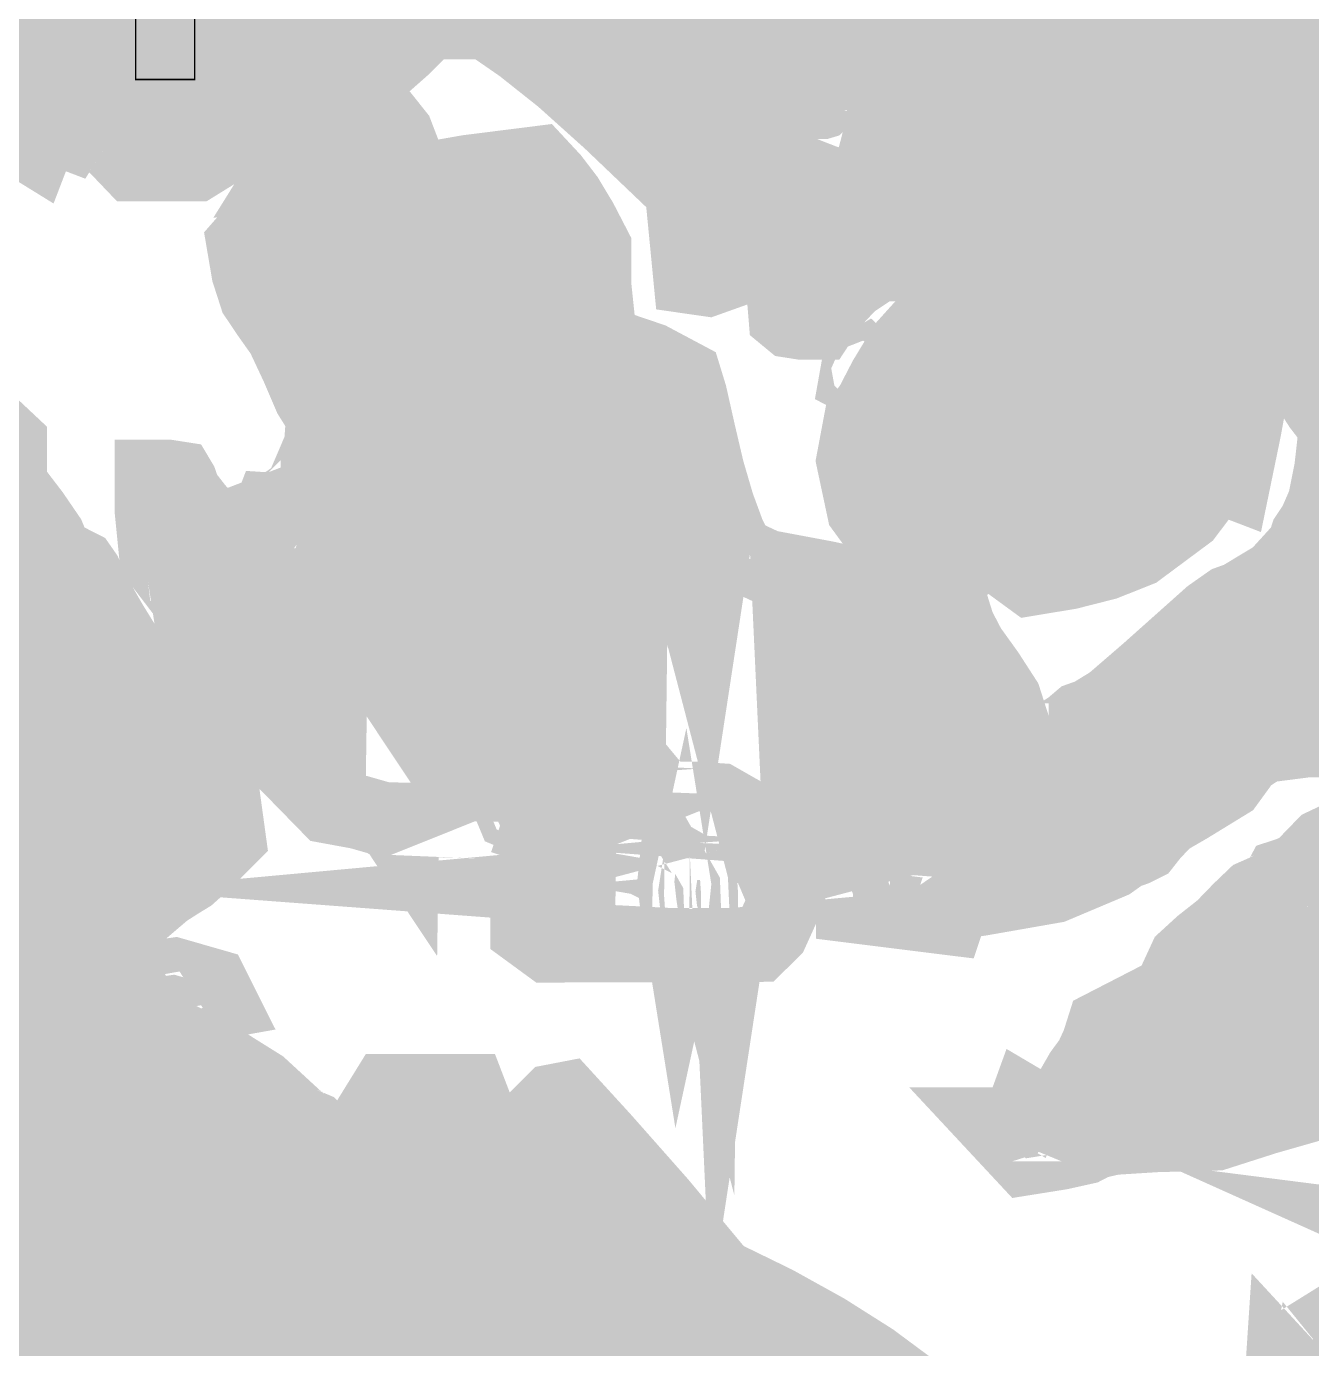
# Model space of a CAD drawing. Header units: millimetres. Extents: x -5.5 to 30.4, y -4.5 to 37.3.
# Drawn here: x 16.636 to 21.047, y 1.07 to 5.607 of the extents above; entities that cross this region are included whole.
import ezdxf

# ---------------------------------------------------------------- set-up
doc = ezdxf.new("R2010")
doc.units = ezdxf.units.MM
doc.layers.add('Bottom Silkscreen Layer', color=7, linetype='Continuous', true_color=0x66cc33)
doc.layers.add('Document Layer', color=7, linetype='Continuous', true_color=0x6464ff)

msp = doc.modelspace()

# ---------------------------------------------------------------- hatches: boundary and pattern name
at = {"layer": 'Bottom Silkscreen Layer'}
for points in [[(17.66819913639827, 7.871069342138686), (17.66819913639827, 7.74211328422657), (17.639547879095762, 7.74211328422657), (17.61930721361443, 7.729492633985269), (17.61089662179325, 7.699136398272798), (17.623517272034547, 7.668780162560327), (17.653873507747015, 7.656159512319026), (17.684220218440437, 7.647739395478792), (17.696850393700785, 7.627508255016512), (17.709471043942088, 7.607277114554231), (17.739827279654563, 7.598856997713996), (17.77018351536703, 7.606169037338075), (17.782804165608333, 7.623749047498096), (17.91212852425705, 7.6667799085598185), (18.19613919227839, 7.65443230886462), (18.397739395478798, 7.625831851663705), (18.57249174498349, 7.540716281432563), (18.703644907289817, 7.480407035814073), (18.773609347218695, 7.45494030988062), (18.812769875539754, 7.4387287274574545), (18.869875539751078, 7.400609601219203), (18.929137033274067, 7.366497332994667), (18.9735585471171, 7.359893319786641), (19.11194437388875, 7.313808102616207), (19.28709677419355, 7.197028194056388), (19.350946151892305, 7.154235458470918), (19.4239776479553, 7.124892049784101), (19.488643002286008, 7.09509144018288), (19.532410464820934, 7.051155702311406), (19.56487490474981, 7.012998475996953), (19.60231140462281, 6.997129794259589), (19.657105664211333, 6.96977393954788), (19.731292862585725, 6.904013208026417), (19.983007366014736, 6.646736093472188), (20.14671069342139, 6.4826009652019305), (20.066954533909072, 6.481991363982728), (19.970929641859286, 6.502838455676912), (19.852044704089412, 6.553822707645416), (19.488042926085853, 6.752819405638812), (19.406216662433327, 6.802911480822963), (19.360985521971045, 6.837515875031751), (19.31690373380747, 6.869297688595378), (19.280746761493525, 6.8825247650495305), (19.25436563373127, 6.895145415290831), (19.233756667513337, 6.9255016510033025), (19.212649225298453, 6.9558578867157745), (19.185064770129543, 6.9684785369570745), (19.11232537465075, 7.013709677419356), (18.982702565405138, 7.12245364490729), (18.812573025146055, 7.276428752857507), (18.663017526035055, 7.310236220472442), (18.34155448310897, 7.37231394462789), (18.169621539243085, 7.400558801117604), (17.983388366776737, 7.370154940309882), (17.841088947802902, 7.34046942468885), (17.710131445262896, 7.3010160020320045), (17.60082907353315, 7.255447517145035), (17.5234950469901, 7.20741681483363), (17.457839090678185, 7.169284988569978), (17.362331724663452, 7.129362458724919), (17.255270510541024, 7.076374777749557), (17.161849123698254, 7.006832613665228), (17.073666497332994, 6.929511684023368), (16.979197358394714, 6.857810515621032), (16.880238760477525, 6.790119380238762), (16.82588265176531, 6.6748539497079005), (16.75541338582677, 6.56446532893066), (16.662331724663453, 6.460934721869445), (16.579721234442474, 6.372987045974094), (16.53439166878334, 6.300050800101601), (16.501158877317753, 6.23473139446279), (16.447599695199393, 6.16504953009906), (16.379603759207523, 6.09225298450597), (16.350723901447807, 5.935814071628144), (16.320031511938026, 5.8077319342138685), (16.279835534671072, 5.6878651257302515), (16.239034718694437, 5.5991356045212095), (16.20652781305563, 5.564465328930658), (16.187290449580903, 5.516859283718569), (16.16951993903988, 5.4023876047752095), (16.148120396240795, 5.282016764033529), (16.120167640335282, 5.220167640335282), (16.09254191008382, 5.1552578105156215), (16.07190754381509, 5.027482854965711), (16.056261112522225, 4.854940309880621), (16.108610617221235, 4.715443230886462), (16.150688976377957, 4.612706375412751), (16.178384556769117, 4.561595123190247), (16.201514478028958, 4.52469837439675), (16.23266446532893, 4.456083312166625), (16.26954533909068, 4.36489712979426), (16.307645415290835, 4.379502159004319), (16.34574549149098, 4.394132588265177), (16.378917957835917, 4.332156464312929), (16.40735013970028, 4.293370586741173), (16.42913385826772, 4.287198374396749), (16.460734696469395, 4.280861061722123), (16.51277622555245, 4.241681483362966), (16.57937515875032, 4.1791211582423164), (16.57937515875032, 4.108026416052833), (16.57937515875032, 4.036931673863348), (16.65806451612903, 3.9339344678689363), (16.7117443484887, 3.855403860807722), (16.730276860553722, 3.811201422402845), (16.742367284734573, 3.7919672339344683), (16.780518161036323, 3.773456946913894), (16.82059626619253, 3.7530130810261624), (16.83726187452375, 3.729159258318517), (16.863246126492253, 3.6683610617221243), (16.92573025146051, 3.5590805181610365), (17.01419862839726, 3.4153162306324614), (17.080187960375923, 3.3987299974599954), (17.14620269240539, 3.3821691643383285), (17.164084328168656, 3.2927609855219715), (17.193357886715773, 3.2118840487680975), (17.23863347726696, 3.143027686055372), (17.29527559055118, 3.082727965455931), (17.313081026162052, 2.9528067056134115), (17.330886461772923, 2.8228854457708916), (17.254686309372623, 2.7466852933705868), (17.19493586487173, 2.692834010668022), (17.158293116586236, 2.6703581407162815), (17.112001524003052, 2.640836931673864), (17.029057658115317, 2.5700533401066803), (16.81931673863348, 2.475612776225553), (16.50800101600203, 2.678562357124714), (15.907213614427231, 3.194107188214377), (15.780499904749812, 3.3348365665481334), (15.623425196850398, 3.543043561087123), (15.489753460756924, 3.7432162020574045), (15.433248666497336, 3.85984251968504), (15.420615316230636, 3.8955422910845825), (15.390246380492766, 3.9312420624841256), (15.347269494538992, 3.966903733807468), (15.347269494538992, 4.077597155194311), (15.355461010922024, 4.191668783337567), (15.375158750317503, 4.310464820929643), (15.428371856743716, 4.679171958343917), (15.453721107442217, 4.925704851409703), (15.588188976377953, 5.118084836169674), (15.690328930657863, 5.271866665608331), (15.750349250698502, 5.394046863093727), (15.783670942341887, 5.52674744411989), (15.805715011430024, 5.7120904241808494), (15.82938785877572, 5.960020320040641), (15.881635763271527, 6.041605283210568), (15.929359283718568, 6.107683515367032), (15.970739141478283, 6.151968503937009), (16.00217805435611, 6.205899161798324), (16.025958851917704, 6.295224790449582), (16.058388366776736, 6.405689611379223), (16.110591821183643, 6.510439420878842), (16.170319246888496, 6.622443326136653), (16.218935737871476, 6.7545212090424185), (16.251702597155198, 6.891037750825502), (16.263881127762257, 7.016357632715266), (16.264185928371855, 7.135839471678945), (16.34297688595377, 7.151231902463805), (16.44718694437389, 7.162134874269749), (16.587096774193547, 7.166751333502668), (16.752425704851408, 7.166903733807469), (16.849936499873003, 7.2131826263652545), (16.923380746761495, 7.257816865633732), (16.963068326136657, 7.3002032004064015), (16.97871475742952, 7.340970281940566), (17.10335280670562, 7.340970281940566), (17.23558547117094, 7.354102108204217), (17.37848615697231, 7.385674371348744), (17.528956057912115, 7.430353060706123), (17.518389636779276, 7.570916941833885), (17.494132588265177, 7.71228092456185), (17.443738887477775, 7.758928117856237), (17.417633985267976, 7.7655702311404635), (17.38166116332233, 7.778079756159514), (17.330264160528326, 7.794167513335028), (17.26705613411227, 7.809398018796039), (17.026212852425704, 7.8833375666751335), (16.856997713995433, 7.942697485394972), (16.59641859283719, 7.937693675387353), (16.450238125476254, 7.931384937769876), (16.46474472948946, 7.923266446532894), (16.816383032766065, 7.8858267716535435), (17.039090678181356, 7.857785115570232), (17.208077216154432, 7.778460756921516), (17.37706375412751, 7.699136398272798), (17.39329438658877, 7.641833883667768), (17.40487998475997, 7.582426339852681), (17.409931419862843, 7.520066040132082), (17.41031242062484, 7.455575311150624), (17.31719583439167, 7.4572263144526305), (17.224079248158503, 7.458877317754637), (17.080797561595123, 7.542519685039372), (16.81846583693168, 7.684302768605539), (16.6994157988316, 7.74239268478537), (16.652501905003813, 7.724409448818899), (16.617941960883925, 7.674323723647449), (16.68204216408433, 7.6339344678689365), (16.753124206248415, 7.618580137160276), (16.84691389382779, 7.592710185420373), (16.956870713741427, 7.559385318770639), (16.940259080518167, 7.476428752857506), (16.91176657353315, 7.394259588519178), (16.86654813309627, 7.313233426466853), (16.809423418846837, 7.232994665989333), (16.678663957327913, 7.213385826771654), (16.563576327152653, 7.2043053086106195), (16.470510541021085, 7.210007620015242), (16.393116586233177, 7.226263652527306), (16.32148844297689, 7.18973837947676), (16.249860299720602, 7.1532131064262146), (16.232816865633733, 6.9758445516891046), (16.215773431546864, 6.798501397002795), (16.13970027940056, 6.683540767081535), (16.085953771907544, 6.590836931673864), (16.06360172720346, 6.529413258826518), (16.048641097282196, 6.488217551435103), (16.01264922529845, 6.444145288290577), (15.9747777495555, 6.388690627381256), (15.955270510541022, 6.320091440182882), (15.938427101854208, 6.251460502921007), (15.907010414020828, 6.195935991871984), (15.860204470408943, 6.124234823469647), (15.806350012700026, 6.016662433324868), (15.747472694945394, 5.883540767081534), (15.765659131318266, 5.7286512573025155), (15.783870967741938, 5.573761747523496), (15.722199644399291, 5.434315468630938), (15.64682181864364, 5.293370586741174), (15.55222250444501, 5.150292100584203), (15.422961645923293, 4.9705359410718835), (15.395490300355602, 4.8359077343154695), (15.331917941960889, 4.272547307594616), (15.31917703835408, 4.0508509017018035), (15.318618237236477, 3.898298196596394), (15.454737109474221, 3.6960629921259844), (15.635839471678946, 3.4147574295148595), (15.753079756159513, 3.2508318516637043), (15.868453136906277, 3.1407416814833633), (15.959286893573788, 3.0696532893065793), (16.113614427228857, 2.935433070866142), (16.429083058166118, 2.672288544577089), (16.516176657353316, 2.6045180340360687), (16.562788925577852, 2.559512319024638), (16.622647320294643, 2.5121316992633984), (16.741579883159766, 2.4386334772669547), (16.882686690373383, 2.34750444500889), (16.995885191770387, 2.2577851155702313), (17.142957835915674, 2.1426022352044702), (17.281381762763527, 2.0706629413258826), (17.439947929895858, 1.971450342900686), (17.553594107188214, 1.8668275336550673), (17.563179451358906, 1.8475584201168402), (17.586233172466347, 1.8395478790957582), (17.619462788925574, 1.8256413512827028), (17.653492506985017, 1.792227584455169), (17.70237172974346, 1.7565722631445264), (17.771272542545084, 1.7373380746761493), (17.949968249936504, 1.7027305054610111), (18.05349250698502, 1.6247650495300991), (18.20231457962916, 1.5292799085598172), (18.43276606553214, 1.495707391414783), (18.548543565055887, 1.4825438150876302), (18.691868014986035, 1.445510541021082), (18.85465088820803, 1.3882937515875031), (19.028803657607316, 1.3145796291592584), (19.206237796069342, 1.2280543561087123), (19.378864776479556, 1.1324041148082296), (19.538596071723397, 1.0313150876301753), (19.67734315468631, 0.9284734569469137), (19.907080264160534, 0.7271304292608584), (19.96808721742444, 0.6608216122682243), (19.98910337820676, 0.6214376428752856), (16.89456438912878, 0.6074422148844295), (13.800000000000002, 0.6074422148844295), (13.800000000000002, 3.9178308356616713), (13.800000000000002, 7.2282194564389135), (13.86446532893066, 7.256743713487428), (13.928930657861317, 7.285293370586743), (13.86446532893066, 7.2728219456438925), (13.800000000000002, 7.2603759207518435), (13.800000000000002, 7.510744221488444), (13.800000000000002, 7.761112522225046), (13.936093472186947, 7.848133096266193), (14.134798069596142, 7.9675641351282716), (14.19738379476759, 8), (15.932791465582932, 8), (17.66819913639827, 8)], [(23.38219456438913, 7.796189992379985), (23.453832232664467, 7.765020955041911), (23.548844297688593, 7.737414274828551), (23.64817437134874, 7.706276987553976), (23.73022606045212, 7.666624333248667), (23.800000000000004, 7.620904241808485), (23.800000000000004, 7.565887731775464), (23.800000000000004, 7.510871221742445), (23.744577089154177, 7.540538481076964), (23.698571247142496, 7.561144272288546), (23.66578613157227, 7.569062738125477), (23.672428244856494, 7.555686436372874), (23.72120904241809, 7.5251460502921015), (23.800000000000004, 7.48242316484633), (23.800000000000004, 4.964211328422658), (23.800000000000004, 2.4460248920497842), (23.764185928371855, 2.4315722631445267), (23.728371856743717, 2.4171196342392687), (23.764185928371855, 2.41485902971806), (23.800000000000004, 2.4125984251968506), (23.800000000000004, 1.548996697993396), (23.800000000000004, 0.6853949707899415), (23.749860299720602, 0.6473456946913893), (23.699720599441196, 0.609271018542037), (22.143357886715773, 0.6083566167132334), (20.58699517399035, 0.6074422148844295), (20.77653035306071, 0.7942087884175767), (20.966065532131065, 0.9809753619507238), (20.94823469646939, 1.016281432562865), (20.948809372618747, 1.0249841249682499), (20.975234950469904, 0.9963677927355853), (21.020040640081284, 0.9411480822961645), (21.03820167640335, 1.032029464058928), (21.05638811277623, 1.1229362458724914), (21.145948691897384, 1.1785877571755143), (21.221593218186435, 1.235252095504191), (21.27767335534671, 1.2933451866903733), (21.31716408432817, 1.3350679451358904), (21.352959105918213, 1.3524257048514097), (21.386169672339342, 1.364233553467107), (21.419456438912878, 1.3926339852679706), (21.452832105664214, 1.4328168656337312), (21.415798831597662, 1.4494284988569979), (21.378790957581916, 1.466040132080264), (21.436093472186947, 1.458724917449835), (21.493421386842773, 1.4513843027686055), (21.600863601727205, 1.557251714503429), (21.67674942849886, 1.6446596393192785), (21.708305816611634, 1.7061214122428243), (21.708305816611634, 1.7491490982981965), (21.808585217170435, 1.782245364490729), (21.90889001778003, 1.8153416306832613), (21.90889001778003, 1.8560833121666243), (21.90889001778003, 1.8968503937007875), (21.967081534163068, 1.8968503937007875), (22.013042926085852, 1.9094710439420879), (22.041783083566173, 1.9398272796545597), (22.058267716535436, 1.9828041656083313), (22.12255524511049, 1.9828041656083313), (22.18684277368555, 1.9828041656083313), (22.25273050546101, 2.068757937515875), (22.308940817881638, 2.1294831089662183), (22.351587503175008, 2.1547371094742194), (22.396358267716536, 2.1648685547371094), (22.45768351536703, 2.1892303784607567), (22.530810261620527, 2.223749047498095), (22.579781559563116, 2.3368046736093473), (22.628752857505713, 2.4498348996697996), (22.611557023114052, 2.576631953263907), (22.589519304038607, 2.6820358140716283), (22.56068072136144, 2.75737871475743), (22.526974853949707, 2.8113284226568456), (22.594005588011175, 2.882651765303531), (22.661010922021845, 2.953975107950216), (22.700406400812803, 2.9145542291084587), (22.728517907035812, 2.8798164846329692), (22.74074168148336, 2.8516129032258064), (22.815995681991364, 2.7447072644145285), (22.91003302006604, 2.6837693675387357), (22.935820421640845, 2.683496316992634), (22.960121920243846, 2.659563119126239), (22.998723647447296, 2.6279178308356617), (23.058851917703834, 2.609093218186436), (23.134315468630934, 2.599390398780798), (23.23931927863856, 2.713741427482855), (23.34579629159259, 2.8460927578105157), (23.385064770129546, 2.9462185674371346), (23.358020066040137, 3.0274134017018035), (23.265557531115064, 3.1029718059436124), (23.124035988696978, 3.203636572898146), (22.974234823469647, 3.333797942595885), (22.825448072771145, 3.484709566294133), (22.686969773939552, 3.6476250952501914), (22.54655829311659, 3.8174276098552196), (22.4488950977902, 3.9198120396240794), (22.366030607061216, 4.004527559055118), (22.261239522479045, 4.131800863601728), (22.138503302006608, 4.279359283718569), (22.01254762509525, 4.412801625603252), (21.90569596139192, 4.531035687071375), (21.82882905765812, 4.642011684023369), (21.707696215392435, 4.862458724917452), (21.59158940817882, 5.075733426466853), (21.56522733045466, 5.168859537719077), (21.54818707137414, 5.2149796799593595), (21.507467614935226, 5.257708915417831), (21.406254762509526, 5.352667005334012), (21.243738887477775, 5.524358648717299), (21.06830073660148, 5.706267462534926), (20.93599187198374, 5.825730251460504), (20.830562611125227, 5.913360426720855), (20.719761239522484, 6.018669037338075), (20.628311531623066, 6.102076454152909), (20.569342138684284, 6.137058674117349), (20.533528067056135, 6.137541275082551), (20.533528067056135, 6.055092710185421), (20.533528067056135, 5.9726441452882915), (20.578587757175516, 5.935229870459742), (20.62651130302261, 5.8787814325628664), (20.678435356870718, 5.795605791211584), (20.739328803657607, 5.706591313182627), (20.808813817627634, 5.636093472186946), (20.921819437388876, 5.54599790449581), (21.016789433578868, 5.462045974091949), (21.082212820675643, 5.395077152654306), (21.10657861315723, 5.355930911861825), (21.134566294132593, 5.308788417576836), (21.20185420370841, 5.237490474980951), (21.304364046228095, 5.126689500254002), (21.403435356870713, 4.995259715519432), (21.47818929387859, 4.873597837820676), (21.50774701549403, 4.792100584201169), (21.540211455422913, 4.6665322580645165), (21.593649987299976, 4.590246380492761), (21.608464566929133, 4.560712471424944), (21.61684023368047, 4.489687579375159), (21.628184531369065, 4.402473329946661), (21.650139700279407, 4.333985267970537), (21.673618872237746, 4.154622809245619), (21.592913385826776, 3.889077978155957), (21.53276606553213, 3.7370332740665484), (21.50774701549403, 3.6519685039370087), (21.486693548387098, 3.617599060198121), (21.436093472186947, 3.58740157480315), (21.36446532893066, 3.5601473202946408), (21.36446532893066, 3.4855473710947424), (21.36446532893066, 3.4109474218948437), (21.237795275590557, 3.2842773685547373), (21.111125222250447, 3.157581915163831), (21.03004826009652, 3.1572009144018294), (20.88399479298959, 3.1384588519177044), (20.820066040132087, 3.0969519939039882), (20.758890017780043, 3.012836550673102), (20.624333248666503, 2.9303784607569217), (20.550263525527054, 2.887496824993651), (20.502768605537216, 2.8384810769621542), (20.473031496062998, 2.8007747015494036), (20.44165608331217, 2.7850901701803408), (20.40411798323597, 2.771926593853188), (20.35958851917704, 2.7402844805689615), (20.162814325628656, 2.6572866395732793), (19.912700025400053, 2.6135128270256547), (19.845418465836936, 2.603679832359665), (19.811074422148852, 2.580492760985522), (19.8001778003556, 2.5478282956565916), (19.63675387350775, 2.5682245364490734), (19.473355346710694, 2.588646177292355), (19.473355346710694, 2.6305308610617226), (19.448104521209043, 2.6847980695961398), (19.387401574803153, 2.756438912877826), (19.32667640335281, 2.8244919989839983), (19.301422402844807, 2.8701041402082805), (19.260020320040642, 2.8986379222758445), (19.20421640843282, 2.854381508763018), (19.187754000508008, 2.7357823215646437), (19.215468630937263, 2.6704851409702823), (19.24270383540767, 2.606696088392177), (19.19598679197359, 2.503683007366015), (19.147853695707393, 2.4555753111506227), (18.78768097536195, 2.454381508763018), (18.427508255016516, 2.4531623063246126), (18.391694183388367, 2.4793751587503174), (18.355880111760225, 2.5055880111760227), (18.355880111760225, 2.6310134620269245), (18.349450723901448, 2.7195961391922783), (18.334010668021342, 2.756438912877826), (18.310264795529594, 2.7743300736601477), (18.283870967741937, 2.8173482346964698), (18.255575311150622, 2.878257556515113), (18.090830581661166, 2.8818389636779274), (17.926060452120904, 2.885394970789942), (17.92562865125731, 2.856743713487427), (17.9251968503937, 2.828092456184913), (17.904140208280417, 2.859766319532639), (17.858477266954537, 2.8878048006096013), (17.778257556515115, 2.910718821437643), (17.673406146812294, 2.92997205994412), (17.584836169672343, 3.0205740411480826), (17.49626619253239, 3.111176022352045), (17.49626619253239, 3.1757937515875034), (17.49626619253239, 3.2404368808737622), (17.41747523495047, 3.278130556261113), (17.338684277368554, 3.3158496316992636), (17.30805181610363, 3.4103124206248414), (17.27889890779782, 3.4759207518415045), (17.25184150368301, 3.5009906019812047), (17.204457708915417, 3.5567786385572777), (17.17978155956312, 3.716332232664466), (17.17216154432309, 3.782550165100331), (17.16134112268225, 3.7807975615951235), (17.14518351536703, 3.7453835407670817), (17.1247396494793, 3.7306578613157226), (17.081946913893827, 3.786706248412497), (17.066471932943866, 3.9417576835153674), (17.066471932943866, 4.062230124460249), (17.121666243332484, 4.062230124460249), (17.15723583947168, 4.0566738633477275), (17.16520193040386, 4.043307086614174), (17.177349504699013, 4.007940690881383), (17.222987045974097, 3.9494284988569976), (17.29245618491237, 3.8744729489458978), (17.33705867411735, 3.8915925831851665), (17.38166116332233, 3.9087122174244353), (17.38166116332233, 3.8606299212598434), (17.38166116332233, 3.8125222250444506), (17.424638049276098, 3.8554991109982226), (17.454994284988572, 3.895374015748032), (17.467614935229875, 3.930886461772924), (17.47476187452375, 3.949333248666498), (17.491948183896373, 3.948234696469393), (17.578552832105665, 4.007813690627382), (17.64742189484379, 4.169215138430277), (17.652809880619763, 4.247329819659639), (17.641910083820168, 4.287934975869953), (17.610744221488442, 4.338017526035053), (17.567462534925074, 4.438887477774956), (17.516033782067563, 4.548676022352046), (17.46532893065786, 4.620193040386081), (17.424907924815855, 4.680524511049023), (17.398221996443997, 4.763449326898654), (17.381330962661924, 4.862458724917452), (17.431648463296927, 4.919964439928881), (17.481940563881132, 4.97744475488951), (17.696850393700785, 5.027686055372111), (18.151460502921008, 5.108128016256034), (18.39118618237237, 5.138328676657355), (18.44211328422657, 5.083642367284736), (18.491608458216923, 5.018907162814326), (18.53906527813056, 4.939979679959361), (18.585090170180344, 4.850977901955805), (18.585090170180344, 4.722961645923292), (18.602749555499113, 4.555019685039371), (18.661214122428248, 4.504292608585217), (18.779003683007367, 4.464354203708407), (18.896316992633988, 4.401955803911608), (18.91455740411481, 4.3424593599187205), (18.943865887731775, 4.212192024384049), (18.97413520764542, 4.083235569596139), (19.00887414274829, 3.96492570485141), (19.044960868046736, 3.8667945929641863), (19.079273558547122, 3.798374396748794), (19.175590551181102, 3.753352806705614), (19.378587757175517, 3.7153416306832616), (19.433547117094236, 3.7032067564135134), (19.477419354838712, 3.6851663703327406), (19.520116840233683, 3.6671672593345184), (19.572186944373893, 3.655168910337821), (19.723114046228094, 3.6286258572517145), (19.815316230632465, 3.6098298196596397), (19.83462026924054, 3.548463296926595), (19.87233616967234, 3.475854076708154), (19.93586487172974, 3.3874523749047496), (19.993697612395223, 3.297945770891542), (20.017754635509274, 3.222707645415291), (20.017754635509274, 3.157581915163831), (20.100228600457203, 3.157581915163831), (20.168932562865127, 3.170215265430531), (20.218338836677678, 3.2005842011684025), (20.253987807975616, 3.230930911861824), (20.28963677927356, 3.2435610871221745), (20.361607823215646, 3.287747650495301), (20.48463296926594, 3.3939801879603757), (20.70071755143511, 3.586712598425197), (20.763375508001022, 3.6307924022098046), (20.80170180340361, 3.644704089408179), (20.927451104902207, 3.720577216154433), (21.02062484124968, 3.8229870459740924), (21.03212788925578, 3.8589439928879865), (21.05976631953264, 3.9003302006604015), (21.092125984251968, 3.9745396240792483), (21.114960629921256, 4.089458978917958), (21.130988061976126, 4.233375666751334), (21.076454152908312, 4.304368808737618), (21.037741300482608, 4.364468503937008), (21.02125984251969, 4.409271018542038), (20.99767272034544, 4.435883921767845), (20.941833883667773, 4.45224790449581), (20.886188722377447, 4.468465836931674), (20.863042926085853, 4.49474218948438), (20.85672783845568, 4.52466662433325), (20.84155448310897, 4.549657099314199), (20.826403352806707, 4.578171831343663), (20.82016764033528, 4.616535433070867), (20.69853632207265, 4.767627635255272), (20.528041656083317, 4.876352552705106), (20.488544577089158, 4.885204470408942), (20.46162052324105, 4.905867411734824), (20.321263017526032, 4.983378841757683), (20.103276606553216, 5.020066040132081), (19.966573533147066, 5.020066040132081), (19.798755397510796, 4.920218440436882), (19.54201168402337, 4.778308356616714), (19.46514795529591, 4.72716852933706), (19.405257810515618, 4.663246126492253), (19.357429514859035, 4.590246380492761), (19.300762001524006, 4.590246380492761), (19.26002032004064, 4.5965646431292875), (19.241605283210568, 4.611760223520448), (19.228702057404114, 4.768072136144273), (19.218313436626875, 4.902870205740411), (19.324333248666502, 4.985953771907544), (19.424476123952253, 5.052870205740413), (19.51633223266447, 5.097078994157989), (19.602286004572015, 5.125120650241301), (19.60495300990602, 5.208686817373636), (19.59529781559563, 5.290859156718314), (19.568402336804674, 5.371069342138685), (19.52918465836932, 5.4498602997206), (19.465455930911865, 5.449453898907798), (19.403606807213617, 5.444631064262128), (19.34442468884938, 5.433578867157735), (19.28709677419355, 5.418059436118873), (19.232105664211332, 5.304495808991619), (19.13948437896876, 5.16747523495047), (18.969519939039877, 5.123799847599696), (18.823825247650497, 5.105308610617222), (18.640005080010166, 5.280746761493524), (18.474977774955555, 5.428971932943867), (18.33637287274575, 5.538963677927356), (18.216611633223273, 5.621767843535688), (18.116535433070872, 5.621767843535688), (18.01643383286767, 5.621767843535688), (17.927889255778513, 5.533223266446534), (17.85494665989332, 5.468834137668276), (17.803911607823217, 5.438354076708155), (17.645986791973588, 5.385671196342392), (17.422225044450087, 5.260198120396242), (17.219253238506482, 5.134671069342139), (17.11016002032004, 5.134671069342139), (17.001041402082805, 5.134671069342139), (16.91572263144527, 5.223952247904497), (16.830403860807724, 5.313233426466853), (16.80807721615443, 5.277089154178309), (16.785725171450345, 5.240944881889765), (16.742214884429767, 5.257632715265432), (16.698729997459996, 5.274320548641098), (16.68221996443993, 5.231343662687326), (16.665735331470664, 5.188341376682755), (16.634188468376937, 5.207848615697232), (16.60261620523241, 5.2273558547117105), (16.615875031750065, 5.296647193294388), (16.629108458216923, 5.365938531877064), (16.579349758699518, 5.392557785115571), (16.54010033020066, 5.40725171450343), (16.51559563119126, 5.405181610363222), (16.495043815087634, 5.408108966217933), (16.465328930657858, 5.43484886969774), (16.429083058166118, 5.478511557023115), (16.459258318516643, 5.478511557023115), (16.489408178816362, 5.478511557023115), (16.465125730251465, 5.563220726441454), (16.455791211582426, 5.698549022098045), (16.496748793497588, 5.765049530099062), (16.514747904495813, 5.7797752095504205), (16.522479044958093, 5.815189230378461), (16.573136271272542, 6.006902463804928), (16.665303530607062, 6.180518161036323), (16.708435991871987, 6.243691262382526), (16.737566675133355, 6.315113030226061), (16.77135191770384, 6.382956565913132), (16.825654051308106, 6.437541275082551), (16.8743205486411, 6.481007112014224), (16.89456438912878, 6.52207264414529), (16.964001778003556, 6.620231140462282), (17.13093726187453, 6.800914401828805), (17.367335534671074, 7.040335280670562), (17.532791465582935, 7.13728727457455), (17.69784417068834, 7.21708470916942), (17.862306324612653, 7.2728219456438925), (18.036316913258833, 7.2987950850901715), (18.242243459486925, 7.310699771399544), (18.421352314579632, 7.3072406019812055), (18.514909829819665, 7.28712217424435), (18.56699898399797, 7.258820167640336), (18.654025908051818, 7.226136652273306), (18.76593853187706, 7.190322580645162), (18.89758699517399, 7.054787909575821), (19.011598298196596, 6.952667005334011), (19.100863601727205, 6.897485394970791), (19.164071628143258, 6.87218059436119), (19.215468630937263, 6.841884683769369), (19.27739395478791, 6.801765303530607), (19.36591313182626, 6.752806705613413), (19.441789433578872, 6.70729298958598), (19.473355346710694, 6.675438150876303), (19.485328295656593, 6.65979171958344), (19.51412242824486, 6.653289306578615), (19.6233426466853, 6.611207772415546), (19.828727457454917, 6.510033020066041), (19.999544386588774, 6.427787258699518), (20.13160401320803, 6.378781432562866), (20.216791021082045, 6.36534679006858), (20.24699009398019, 6.38981457962916), (20.19176085852172, 6.4624206248412515), (20.05897891795784, 6.6045974091948185), (19.870993141986286, 6.796342392684786), (19.888747777495556, 6.825095250190502), (20.01793878587758, 6.851485902971807), (20.232664465328934, 6.796570993141988), (20.396148717297443, 6.7415100330200675), (20.250088900177804, 6.825933451866905), (20.125422275844556, 6.891821183642368), (20.08288036576073, 6.928524257048516), (20.10958216916434, 6.931727838455679), (20.15140970281941, 6.917043434086869), (20.23485204470409, 6.892516510033021), (20.36159512319025, 6.872085344170689), (20.510779146558292, 6.848110871221743), (20.648133096266193, 6.815087630175262), (20.7869094488189, 6.781372237744477), (20.939497078994158, 6.755676911353824), (21.101930403860806, 6.735712471424945), (21.22026924053848, 6.796088392176786), (21.308537592075186, 6.850965201930405), (21.354610109220218, 6.898145796291594), (21.37638747777496, 6.927587630175261), (21.40629921259843, 6.939827279654561), (21.485356870713744, 6.981696088392178), (21.625298450596905, 7.08237236474473), (21.792519685039373, 7.20217805435611), (21.937185674371346, 7.290093980187961), (22.04493268986538, 7.3509461518923045), (22.123418846837694, 7.405664211328423), (22.246695612141227, 7.507876397002795), (22.362547625095253, 7.588652527305056), (22.495030321310644, 7.66301831978664), (22.668199136398275, 7.745999491998985), (22.811455422910846, 7.811607823215647), (23.069342138684277, 7.820726441452884), (23.327228854457708, 7.829845059690119)], [(19.408407416814835, 5.3345186690373385), (19.47239014478029, 5.308788417576836), (19.455473710947427, 5.26471932943866), (19.427597155194313, 5.233575692151385), (19.384328168656342, 5.220624841249684), (19.33007366014732, 5.220624841249684), (19.33007366014732, 5.29225298450597), (19.332181864363726, 5.342319659639321), (19.33726187452375, 5.36207772415545)], [(17.90698501397003, 5.237058674117349), (17.922656845313693, 5.196164592329185), (17.87965455930912, 5.160477520955043), (17.802730505461014, 5.131397637795277), (17.678181356362714, 5.1116332232664465), (17.519735839471682, 5.098501397002795), (17.557226314452635, 5.158521717043435), (17.59471678943358, 5.218567437134875), (17.73314706629413, 5.248260096520194), (17.87695897891796, 5.2746253492507)], [(19.112750825501656, 4.912598425196851), (19.0627222504445, 4.7708248666497335), (18.9744221488443, 4.739293878587758), (18.914605029210062, 4.747853695707392), (18.905842011684026, 4.838227076454154), (18.897053594107195, 4.928600457200915), (18.962357124714252, 4.9743205486410975), (19.023815722631447, 5.006623063246128), (19.079883159766325, 5.020066040132081), (19.132105664211327, 5.020066040132081)], [(20.189687579375157, 4.932435864871731), (20.189687579375157, 4.898755397510795), (20.24699009398019, 4.913741427482855), (20.2874618999238, 4.916703708407417), (20.304292608585218, 4.9027686055372115), (20.234064643129287, 4.87740347980696), (20.14792989585979, 4.903454406908814), (20.144840614681232, 4.927584455168912), (20.16055372110744, 4.948133096266194), (20.181130937261873, 4.950952501905005)], [(20.08646177292355, 4.893776987553975), (19.990401955803915, 4.825568326136653), (19.83987807975616, 4.790830581661163), (19.78516637033274, 4.790830581661163), (19.80441960883922, 4.821971043942088), (19.83359791719584, 4.83990347980696), (19.876758953517907, 4.839243078486158), (19.92984505969012, 4.825349250698502), (19.9236728473457, 4.858242316484634), (19.93015938531877, 4.879248158496317), (19.95445770891542, 4.883566167132336), (19.99687896875794, 4.886963423926849), (20.04693929387859, 4.905715011430024), (20.102438404876807, 4.935433070866143)], [(20.259207518415042, 4.764516129032258), (20.30896621793244, 4.709525019050038), (20.251638303276604, 4.661899923799848), (19.941373507747016, 4.362226949453899), (19.660579121158243, 4.049047498094997), (19.54693929387859, 3.8988569977139957), (19.51013462026924, 3.949174498348997), (19.47431737363475, 4.117360934721869), (19.501193802387604, 4.260248920497841), (19.5368903987808, 4.307810515621032), (19.583616967233933, 4.398044196088392), (19.65275074612649, 4.512155908686817), (19.74951422402845, 4.619364363728727), (19.86305602298705, 4.709480172085345), (19.982524765049533, 4.772313944627889), (20.15747078994158, 4.816554483108967)], [(20.598628397256796, 4.731445262890527), (20.67406337312675, 4.655121285242571), (20.705435610871227, 4.595275590551181), (20.705435610871227, 4.547167894335789), (20.582372364744735, 4.481889763779528), (20.45928371856744, 4.416586233172468), (20.214046228092457, 4.15242570485141), (19.881965963931926, 3.7890271780543565), (19.795123190246386, 3.6897891795783595), (19.720193040386082, 3.7239522479044966), (19.645262890525785, 3.758089916179833), (19.645262890525785, 3.8562611125222257), (19.645262890525785, 3.9544577089154185), (19.74556769113539, 4.074498348996698), (19.816386207772418, 4.165611506223014), (19.845847091694182, 4.216129032258064), (19.898402574930152, 4.286266510033021), (20.023612522225044, 4.4105346710693425), (20.172792179959362, 4.543327724155449), (20.297256794513594, 4.639039878079757), (20.388093726187453, 4.709629794259589), (20.435306070612143, 4.768656337312676), (20.478705232410462, 4.814173228346458)], [(19.530657861315724, 4.418338836677674), (19.52173926847854, 4.398107696215392), (19.50030480060961, 4.389687579375159), (19.484077343154688, 4.398107696215392), (19.48768097536195, 4.418338836677674), (19.50389573279147, 4.438569977139955), (19.518034036068077, 4.4469900939801885), (19.526946278892563, 4.438569977139955)], [(20.748412496824994, 4.435483870967743), (20.84330708661418, 4.401016002032005), (20.83892875285751, 4.3456692913385835), (20.815900431800866, 4.2199898399796805), (20.77960375920752, 4.0442468884937774), (20.742519685039372, 4.058470916941833), (20.71632905765812, 4.061598298196596), (20.705435610871227, 4.049123698247397), (20.618030861061726, 3.9337026924053857), (20.45189230378461, 3.8102616205232414), (20.33910972821946, 3.7652368554737112), (20.214859029718063, 3.733680467360935), (20.082423164846336, 3.711734823469648), (20.035128270256543, 3.7463042926085857), (19.987833375666757, 3.780899161798324), (20.01391922783846, 3.8488950977901957), (20.11123991935484, 3.9779753778257563), (20.297507620015246, 4.176933578867159), (20.490590471805948, 4.3625138906527825), (20.608356616713234, 4.451460502921007), (20.671821818643636, 4.452216154432309)], [(22.05214630429261, 3.5879349758699517), (22.07209169418339, 3.563090551181103), (22.120040640081285, 3.5427990855981717), (22.187934975869958, 3.5257556515113038), (22.20541021082042, 3.378232156464313), (22.20883286766574, 3.1938754127508258), (22.192481584963176, 2.9577597155194315), (22.162103124206247, 2.6848107696215395), (21.985344170688343, 2.5043688087376177), (21.653238506477013, 2.1944881889763783), (21.497891795783595, 2.06502413004826), (21.435636271272546, 2.080645161290323), (21.373380746761494, 2.096266192532385), (21.308026416052837, 2.026695453390907), (21.235563246126492, 1.9718440436880877), (21.153136906273815, 1.9376428752857509), (20.891694183388367, 1.8631191262382525), (20.719761239522484, 1.808077216154432), (20.512141224282455, 1.8023114046228095), (20.365471805943617, 1.793021336042672), (20.30439420878842, 1.7787401574803152), (20.26945326390653, 1.7605727711455423), (20.18557277114554, 1.7419100838201678), (20.066852933705867, 1.722936245872492), (20.01254762509525, 1.781229362458725), (19.958216916433837, 1.8395478790957582), (19.9999237998476, 1.8395478790957582), (20.033201041402084, 1.8500635001270003), (20.054610109220224, 1.8753619507239012), (20.067589535179074, 1.911176022352045), (20.128244856489715, 1.8753619507239012), (20.20434340868682, 1.8439389128778259), (20.218338836677678, 1.9091186182372366), (20.229848234696473, 1.9697802895605794), (20.257531115062235, 2.017907035814072), (20.290716281432566, 2.062912750825502), (20.315443230886462, 2.1160528321056638), (20.33413766827534, 2.1749809499619), (20.462484124968253, 2.240995681991364), (20.590830581661166, 2.3070104140208283), (20.590830581661166, 2.3565151130302264), (20.613976377952756, 2.4066325882651767), (20.669621539243078, 2.4576073152146307), (20.740614681229363, 2.513522352044704), (20.800635001270006, 2.5755143510287026), (20.849539624079252, 2.62235204470409), (20.89377698755398, 2.6418338836677675), (20.922653670307344, 2.6502540005080015), (20.934671069342144, 2.6704851409702823), (20.945434340868683, 2.6907258064516135), (20.971323342646688, 2.6991363982727967), (21.009347218694437, 2.7159671069342144), (21.049276098552202, 2.756438912877826), (21.088195326390657, 2.796910718821438), (21.123723647447296, 2.813741427482855), (21.15774701549403, 2.8265240030480068), (21.192989585979177, 2.8572517145034295), (21.24724726949454, 2.9016351282702573), (21.326974853949707, 2.9472186944373897), (21.424841249682505, 2.9936499872999747), (21.41130302260605, 3.028956057912116), (21.39773939547879, 3.0642621285242573), (21.477876555753117, 3.1235204470408946), (21.558013716027432, 3.1827533655067315), (21.575971551943102, 3.277622555245111), (21.607559690119384, 3.366856108712218), (21.658293116586236, 3.448183896367793), (21.72263144526289, 3.523876047752096), (21.86385572771146, 3.5699771399542803), (22.019713614427232, 3.6133413766827536)], [(18.499136398272796, 3.0030480060960127), (18.499136398272796, 2.963093726187453), (18.758623317246638, 2.9425704851409704), (18.94702819405639, 2.933197866395733), (19.035610871221742, 2.939522479044958), (19.01393192786386, 2.9518827787655577), (18.937236474472954, 2.9570231140462284), (18.82133604267209, 2.9570231140462284), (18.785674371348748, 3.0000000000000004), (18.750012700025405, 3.0429768859537725), (18.624561849123697, 3.0429768859537725), (18.499136398272796, 3.0429768859537725)], [(18.2985775971552, 2.928371856743714), (18.30698818897638, 2.908131191262383), (18.32722885445771, 2.899720599441199), (18.34745999491999, 2.908131191262383), (18.355880111760225, 2.928371856743714), (18.34745999491999, 2.948602997205995), (18.32722885445771, 2.9570231140462284), (18.30698818897638, 2.948602997205995)], [(18.392278384556775, 2.8537465074930153), (18.415557531115063, 2.845939166878334), (18.447218694437392, 2.8514859029718065), (18.48481076962154, 2.8665481330962668), (18.429895859791724, 2.8688087376174756), (18.396199517399037, 2.8653162306324615)], [(18.613284226568453, 2.6475488950977906), (18.710337820675644, 2.630784861569723), (18.763271526543058, 2.604038608077216), (18.784785369570745, 2.570205740411481), (18.785242570485146, 2.6275082550165103), (18.78569977139955, 2.6848107696215395), (18.63525527051054, 2.671018542037084), (18.48481076962154, 2.657200914401829)], [(18.867792735585475, 2.6060198120396243), (18.882677165354337, 2.512903225806452), (18.893903987807978, 2.5647193294386588), (18.89075755651512, 2.650396875793752), (18.863169926339854, 2.6991363982727967), (18.860299720599443, 2.6717805435610877)], [(18.93774447548895, 2.592227584455169), (18.950952501905007, 2.5415544831089667), (18.95201930403861, 2.6275082550165103), (18.948564897129796, 2.677851155702312), (18.938785877571753, 2.678206756413513), (18.932597790195583, 2.638398526797054)], [(19.047853695707392, 2.6060198120396243), (19.05214630429261, 2.512903225806452), (19.063906527813057, 2.58991617983236), (19.075666751333504, 2.666954533909068), (19.124079248158502, 2.679730759461519), (19.172491744983493, 2.69248158496317), (19.108026416052834, 2.6958089916179833), (19.04356108712218, 2.6991363982727967)], [(17.273761747523498, 2.315748031496063), (17.30159702819406, 2.2601219202438405), (17.19781559563119, 2.241605283210567), (17.066617983235968, 2.2772987045974094), (17.028727457454917, 2.3366522733045465), (17.143872237744482, 2.3530702311404625)], [(18.172948945897893, 1.9128524257048514), (18.18125476250953, 1.8684563119126236), (18.178968757937515, 1.819735839471679), (18.169138938277882, 1.767919735839472), (18.068199136398277, 1.7593853187706379), (17.96725933451867, 1.7508763017526034), (17.900685801371605, 1.8217424434848872), (17.834112268224537, 1.8926085852171706), (17.853136906273814, 1.9233680467360934), (17.872161544323088, 1.9541529083058167), (18.01463042926086, 1.9541529083058167), (18.15709931419863, 1.9541529083058167)], [(18.615925831851666, 1.7891033782067562), (18.809804419608845, 1.5697993395986791), (18.87691135382271, 1.4892049784099568), (18.609220218440438, 1.5082804165608332), (18.399694802514606, 1.5255230822961645), (18.269415163830327, 1.5430467360934723), (18.20275788989078, 1.563894621539243), (18.18409956819914, 1.5911099822199644), (18.296253492506988, 1.7713677927355855), (18.445059690119383, 1.919278638557277), (18.489154178308358, 1.9277876555753113)]]:
    msp.add_hatch(color=256, dxfattribs=at).paths.add_polyline_path(points)

# ---------------------------------------------------------------- linework, layer by layer
at = {"layer": 'Bottom Silkscreen Layer', "const_width": 0.25400050800101603}
for points in [[(18.804622809245625, 6.293446786893575), (18.808226441452884, 6.226606553213108), (18.792837185674376, 6.128676657353316), (18.76390652781306, 6.008585217170435), (18.760452120904247, 6.087401574803151), (18.749612649225302, 6.143046736093473), (18.728371856743713, 6.1661925323850655), (18.708131191262385, 6.191443357886716), (18.699720599441203, 6.2521463042926095), (18.699720599441203, 6.338100076200153), (18.743586487172976, 6.338100076200153), (18.779610109220222, 6.324984124968251)], [(19.408407416814835, 5.3345186690373385), (19.47239014478029, 5.308788417576836), (19.455473710947427, 5.26471932943866), (19.427597155194313, 5.233575692151385), (19.384328168656342, 5.220624841249684), (19.33007366014732, 5.220624841249684), (19.33007366014732, 5.29225298450597), (19.332181864363726, 5.342319659639321), (19.33726187452375, 5.36207772415545)], [(17.90698501397003, 5.237058674117349), (17.922656845313693, 5.196164592329185), (17.87965455930912, 5.160477520955043), (17.802730505461014, 5.131397637795277), (17.678181356362714, 5.1116332232664465), (17.519735839471682, 5.098501397002795), (17.557226314452635, 5.158521717043435), (17.59471678943358, 5.218567437134875), (17.73314706629413, 5.248260096520194), (17.87695897891796, 5.2746253492507)], [(20.08646177292355, 4.893776987553975), (19.990401955803915, 4.825568326136653), (19.83987807975616, 4.790830581661163), (19.78516637033274, 4.790830581661163), (19.80441960883922, 4.821971043942088), (19.83359791719584, 4.83990347980696), (19.876758953517907, 4.839243078486158), (19.92984505969012, 4.825349250698502), (19.9236728473457, 4.858242316484634), (19.93015938531877, 4.879248158496317), (19.95445770891542, 4.883566167132336), (19.99687896875794, 4.886963423926849), (20.04693929387859, 4.905715011430024), (20.102438404876807, 4.935433070866143)], [(19.112750825501656, 4.912598425196851), (19.0627222504445, 4.7708248666497335), (18.9744221488443, 4.739293878587758), (18.914605029210062, 4.747853695707392), (18.905842011684026, 4.838227076454154), (18.897053594107195, 4.928600457200915), (18.962357124714252, 4.9743205486410975), (19.023815722631447, 5.006623063246128), (19.079883159766325, 5.020066040132081), (19.132105664211327, 5.020066040132081)], [(20.189687579375157, 4.932435864871731), (20.189687579375157, 4.898755397510795), (20.24699009398019, 4.913741427482855), (20.2874618999238, 4.916703708407417), (20.304292608585218, 4.9027686055372115), (20.234064643129287, 4.87740347980696), (20.14792989585979, 4.903454406908814), (20.144840614681232, 4.927584455168912), (20.16055372110744, 4.948133096266194), (20.181130937261873, 4.950952501905005)], [(20.259207518415042, 4.764516129032258), (20.30896621793244, 4.709525019050038), (20.251638303276604, 4.661899923799848), (19.941373507747016, 4.362226949453899), (19.660579121158243, 4.049047498094997), (19.54693929387859, 3.8988569977139957), (19.51013462026924, 3.949174498348997), (19.47431737363475, 4.117360934721869), (19.501193802387604, 4.260248920497841), (19.5368903987808, 4.307810515621032), (19.583616967233933, 4.398044196088392), (19.65275074612649, 4.512155908686817), (19.74951422402845, 4.619364363728727), (19.86305602298705, 4.709480172085345), (19.982524765049533, 4.772313944627889), (20.15747078994158, 4.816554483108967)], [(20.598628397256796, 4.731445262890527), (20.67406337312675, 4.655121285242571), (20.705435610871227, 4.595275590551181), (20.705435610871227, 4.547167894335789), (20.582372364744735, 4.481889763779528), (20.45928371856744, 4.416586233172468), (20.214046228092457, 4.15242570485141), (19.881965963931926, 3.7890271780543565), (19.795123190246386, 3.6897891795783595), (19.720193040386082, 3.7239522479044966), (19.645262890525785, 3.758089916179833), (19.645262890525785, 3.8562611125222257), (19.645262890525785, 3.9544577089154185), (19.74556769113539, 4.074498348996698), (19.816386207772418, 4.165611506223014), (19.845847091694182, 4.216129032258064), (19.898402574930152, 4.286266510033021), (20.023612522225044, 4.4105346710693425), (20.172792179959362, 4.543327724155449), (20.297256794513594, 4.639039878079757), (20.388093726187453, 4.709629794259589), (20.435306070612143, 4.768656337312676), (20.478705232410462, 4.814173228346458)], [(19.530657861315724, 4.418338836677674), (19.52173926847854, 4.398107696215392), (19.50030480060961, 4.389687579375159), (19.484077343154688, 4.398107696215392), (19.48768097536195, 4.418338836677674), (19.50389573279147, 4.438569977139955), (19.518034036068077, 4.4469900939801885), (19.526946278892563, 4.438569977139955)], [(20.748412496824994, 4.435483870967743), (20.84330708661418, 4.401016002032005), (20.83892875285751, 4.3456692913385835), (20.815900431800866, 4.2199898399796805), (20.77960375920752, 4.0442468884937774), (20.742519685039372, 4.058470916941833), (20.71632905765812, 4.061598298196596), (20.705435610871227, 4.049123698247397), (20.618030861061726, 3.9337026924053857), (20.45189230378461, 3.8102616205232414), (20.33910972821946, 3.7652368554737112), (20.214859029718063, 3.733680467360935), (20.082423164846336, 3.711734823469648), (20.035128270256543, 3.7463042926085857), (19.987833375666757, 3.780899161798324), (20.01391922783846, 3.8488950977901957), (20.11123991935484, 3.9779753778257563), (20.297507620015246, 4.176933578867159), (20.490590471805948, 4.3625138906527825), (20.608356616713234, 4.451460502921007), (20.671821818643636, 4.452216154432309)], [(19.047853695707392, 2.6060198120396243), (19.05214630429261, 2.512903225806452), (19.063906527813057, 2.58991617983236), (19.075666751333504, 2.666954533909068), (19.124079248158502, 2.679730759461519), (19.172491744983493, 2.69248158496317), (19.108026416052834, 2.6958089916179833), (19.04356108712218, 2.6991363982727967)], [(18.93774447548895, 2.592227584455169), (18.950952501905007, 2.5415544831089667), (18.95201930403861, 2.6275082550165103), (18.948564897129796, 2.677851155702312), (18.938785877571753, 2.678206756413513), (18.932597790195583, 2.638398526797054)], [(18.867792735585475, 2.6060198120396243), (18.882677165354337, 2.512903225806452), (18.893903987807978, 2.5647193294386588), (18.89075755651512, 2.650396875793752), (18.863169926339854, 2.6991363982727967), (18.860299720599443, 2.6717805435610877)], [(18.499136398272796, 3.0030480060960127), (18.499136398272796, 2.963093726187453), (18.758623317246638, 2.9425704851409704), (18.94702819405639, 2.933197866395733), (19.035610871221742, 2.939522479044958), (19.01393192786386, 2.9518827787655577), (18.937236474472954, 2.9570231140462284), (18.82133604267209, 2.9570231140462284), (18.785674371348748, 3.0000000000000004), (18.750012700025405, 3.0429768859537725), (18.624561849123697, 3.0429768859537725), (18.499136398272796, 3.0429768859537725)], [(18.2985775971552, 2.928371856743714), (18.30698818897638, 2.908131191262383), (18.32722885445771, 2.899720599441199), (18.34745999491999, 2.908131191262383), (18.355880111760225, 2.928371856743714), (18.34745999491999, 2.948602997205995), (18.32722885445771, 2.9570231140462284), (18.30698818897638, 2.948602997205995)], [(18.613284226568453, 2.6475488950977906), (18.710337820675644, 2.630784861569723), (18.763271526543058, 2.604038608077216), (18.784785369570745, 2.570205740411481), (18.785242570485146, 2.6275082550165103), (18.78569977139955, 2.6848107696215395), (18.63525527051054, 2.671018542037084), (18.48481076962154, 2.657200914401829)], [(18.392278384556775, 2.8537465074930153), (18.415557531115063, 2.845939166878334), (18.447218694437392, 2.8514859029718065), (18.48481076962154, 2.8665481330962668), (18.429895859791724, 2.8688087376174756), (18.396199517399037, 2.8653162306324615)], [(17.273761747523498, 2.315748031496063), (17.30159702819406, 2.2601219202438405), (17.19781559563119, 2.241605283210567), (17.066617983235968, 2.2772987045974094), (17.028727457454917, 2.3366522733045465), (17.143872237744482, 2.3530702311404625)], [(18.172948945897893, 1.9128524257048514), (18.18125476250953, 1.8684563119126236), (18.178968757937515, 1.819735839471679), (18.169138938277882, 1.767919735839472), (18.068199136398277, 1.7593853187706379), (17.96725933451867, 1.7508763017526034), (17.900685801371605, 1.8217424434848872), (17.834112268224537, 1.8926085852171706), (17.853136906273814, 1.9233680467360934), (17.872161544323088, 1.9541529083058167), (18.01463042926086, 1.9541529083058167), (18.15709931419863, 1.9541529083058167)], [(18.615925831851666, 1.7891033782067562), (18.809804419608845, 1.5697993395986791), (18.87691135382271, 1.4892049784099568), (18.609220218440438, 1.5082804165608332), (18.399694802514606, 1.5255230822961645), (18.269415163830327, 1.5430467360934723), (18.20275788989078, 1.563894621539243), (18.18409956819914, 1.5911099822199644), (18.296253492506988, 1.7713677927355855), (18.445059690119383, 1.919278638557277), (18.489154178308358, 1.9277876555753113)]]:
    msp.add_lwpolyline(points, close=True, dxfattribs=at)
for points in [[(21.243738887477775, 5.524358648717299), (21.06830073660148, 5.706267462534926), (20.93599187198374, 5.825730251460504)], [(20.678435356870718, 5.795605791211584), (20.739328803657607, 5.706591313182627), (20.808813817627634, 5.636093472186946), (20.921819437388876, 5.54599790449581), (21.016789433578868, 5.462045974091949), (21.082212820675643, 5.395077152654306), (21.10657861315723, 5.355930911861825), (21.134566294132593, 5.308788417576836), (21.20185420370841, 5.237490474980951)], [(21.237795275590557, 3.2842773685547373), (21.111125222250447, 3.157581915163831), (21.03004826009652, 3.1572009144018294), (20.88399479298959, 3.1384588519177044), (20.820066040132087, 3.0969519939039882), (20.758890017780043, 3.012836550673102), (20.624333248666503, 2.9303784607569217), (20.550263525527054, 2.887496824993651), (20.502768605537216, 2.8384810769621542), (20.473031496062998, 2.8007747015494036), (20.44165608331217, 2.7850901701803408), (20.40411798323597, 2.771926593853188), (20.35958851917704, 2.7402844805689615), (20.162814325628656, 2.6572866395732793), (19.912700025400053, 2.6135128270256547), (19.845418465836936, 2.603679832359665), (19.811074422148852, 2.580492760985522), (19.8001778003556, 2.5478282956565916), (19.63675387350775, 2.5682245364490734), (19.473355346710694, 2.588646177292355), (19.473355346710694, 2.6305308610617226), (19.448104521209043, 2.6847980695961398), (19.387401574803153, 2.756438912877826), (19.32667640335281, 2.8244919989839983), (19.301422402844807, 2.8701041402082805), (19.260020320040642, 2.8986379222758445), (19.20421640843282, 2.854381508763018), (19.187754000508008, 2.7357823215646437), (19.215468630937263, 2.6704851409702823), (19.24270383540767, 2.606696088392177), (19.19598679197359, 2.503683007366015), (19.147853695707393, 2.4555753111506227), (18.78768097536195, 2.454381508763018), (18.427508255016516, 2.4531623063246126), (18.391694183388367, 2.4793751587503174), (18.355880111760225, 2.5055880111760227), (18.355880111760225, 2.6310134620269245), (18.349450723901448, 2.7195961391922783), (18.334010668021342, 2.756438912877826), (18.310264795529594, 2.7743300736601477), (18.283870967741937, 2.8173482346964698), (18.255575311150622, 2.878257556515113), (18.090830581661166, 2.8818389636779274), (17.926060452120904, 2.885394970789942), (17.92562865125731, 2.856743713487427), (17.9251968503937, 2.828092456184913), (17.904140208280417, 2.859766319532639), (17.858477266954537, 2.8878048006096013), (17.778257556515115, 2.910718821437643), (17.673406146812294, 2.92997205994412), (17.584836169672343, 3.0205740411480826), (17.49626619253239, 3.111176022352045), (17.49626619253239, 3.1757937515875034), (17.49626619253239, 3.2404368808737622), (17.41747523495047, 3.278130556261113), (17.338684277368554, 3.3158496316992636), (17.30805181610363, 3.4103124206248414), (17.27889890779782, 3.4759207518415045), (17.25184150368301, 3.5009906019812047), (17.204457708915417, 3.5567786385572777), (17.17978155956312, 3.716332232664466), (17.17216154432309, 3.782550165100331), (17.16134112268225, 3.7807975615951235), (17.14518351536703, 3.7453835407670817), (17.1247396494793, 3.7306578613157226), (17.081946913893827, 3.786706248412497), (17.066471932943866, 3.9417576835153674), (17.066471932943866, 4.062230124460249), (17.121666243332484, 4.062230124460249), (17.15723583947168, 4.0566738633477275), (17.16520193040386, 4.043307086614174), (17.177349504699013, 4.007940690881383), (17.222987045974097, 3.9494284988569976), (17.29245618491237, 3.8744729489458978), (17.33705867411735, 3.8915925831851665), (17.38166116332233, 3.9087122174244353), (17.38166116332233, 3.8606299212598434), (17.38166116332233, 3.8125222250444506), (17.424638049276098, 3.8554991109982226), (17.454994284988572, 3.895374015748032), (17.467614935229875, 3.930886461772924), (17.47476187452375, 3.949333248666498), (17.491948183896373, 3.948234696469393), (17.578552832105665, 4.007813690627382), (17.64742189484379, 4.169215138430277), (17.652809880619763, 4.247329819659639), (17.641910083820168, 4.287934975869953), (17.610744221488442, 4.338017526035053), (17.567462534925074, 4.438887477774956), (17.516033782067563, 4.548676022352046), (17.46532893065786, 4.620193040386081), (17.424907924815855, 4.680524511049023), (17.398221996443997, 4.763449326898654), (17.381330962661924, 4.862458724917452), (17.431648463296927, 4.919964439928881), (17.481940563881132, 4.97744475488951), (17.696850393700785, 5.027686055372111), (18.151460502921008, 5.108128016256034), (18.39118618237237, 5.138328676657355), (18.44211328422657, 5.083642367284736), (18.491608458216923, 5.018907162814326), (18.53906527813056, 4.939979679959361), (18.585090170180344, 4.850977901955805), (18.585090170180344, 4.722961645923292), (18.602749555499113, 4.555019685039371), (18.661214122428248, 4.504292608585217), (18.779003683007367, 4.464354203708407), (18.896316992633988, 4.401955803911608), (18.91455740411481, 4.3424593599187205), (18.943865887731775, 4.212192024384049), (18.97413520764542, 4.083235569596139), (19.00887414274829, 3.96492570485141), (19.044960868046736, 3.8667945929641863), (19.079273558547122, 3.798374396748794), (19.175590551181102, 3.753352806705614), (19.378587757175517, 3.7153416306832616), (19.433547117094236, 3.7032067564135134), (19.477419354838712, 3.6851663703327406), (19.520116840233683, 3.6671672593345184), (19.572186944373893, 3.655168910337821), (19.723114046228094, 3.6286258572517145), (19.815316230632465, 3.6098298196596397), (19.83462026924054, 3.548463296926595), (19.87233616967234, 3.475854076708154), (19.93586487172974, 3.3874523749047496), (19.993697612395223, 3.297945770891542), (20.017754635509274, 3.222707645415291), (20.017754635509274, 3.157581915163831), (20.100228600457203, 3.157581915163831), (20.168932562865127, 3.170215265430531), (20.218338836677678, 3.2005842011684025), (20.253987807975616, 3.230930911861824), (20.28963677927356, 3.2435610871221745), (20.361607823215646, 3.287747650495301), (20.48463296926594, 3.3939801879603757), (20.70071755143511, 3.586712598425197), (20.763375508001022, 3.6307924022098046), (20.80170180340361, 3.644704089408179), (20.927451104902207, 3.720577216154433), (21.02062484124968, 3.8229870459740924), (21.03212788925578, 3.8589439928879865), (21.05976631953264, 3.9003302006604015), (21.092125984251968, 3.9745396240792483), (21.114960629921256, 4.089458978917958), (21.130988061976126, 4.233375666751334), (21.076454152908312, 4.304368808737618), (21.037741300482608, 4.364468503937008), (21.02125984251969, 4.409271018542038), (20.99767272034544, 4.435883921767845), (20.941833883667773, 4.45224790449581), (20.886188722377447, 4.468465836931674), (20.863042926085853, 4.49474218948438), (20.85672783845568, 4.52466662433325), (20.84155448310897, 4.549657099314199), (20.826403352806707, 4.578171831343663), (20.82016764033528, 4.616535433070867), (20.69853632207265, 4.767627635255272), (20.528041656083317, 4.876352552705106), (20.488544577089158, 4.885204470408942), (20.46162052324105, 4.905867411734824), (20.321263017526032, 4.983378841757683), (20.103276606553216, 5.020066040132081), (19.966573533147066, 5.020066040132081), (19.798755397510796, 4.920218440436882), (19.54201168402337, 4.778308356616714), (19.46514795529591, 4.72716852933706), (19.405257810515618, 4.663246126492253), (19.357429514859035, 4.590246380492761), (19.300762001524006, 4.590246380492761), (19.26002032004064, 4.5965646431292875), (19.241605283210568, 4.611760223520448), (19.228702057404114, 4.768072136144273), (19.218313436626875, 4.902870205740411), (19.324333248666502, 4.985953771907544), (19.424476123952253, 5.052870205740413), (19.51633223266447, 5.097078994157989), (19.602286004572015, 5.125120650241301), (19.60495300990602, 5.208686817373636), (19.59529781559563, 5.290859156718314), (19.568402336804674, 5.371069342138685), (19.52918465836932, 5.4498602997206), (19.465455930911865, 5.449453898907798), (19.403606807213617, 5.444631064262128), (19.34442468884938, 5.433578867157735), (19.28709677419355, 5.418059436118873), (19.232105664211332, 5.304495808991619), (19.13948437896876, 5.16747523495047), (18.969519939039877, 5.123799847599696), (18.823825247650497, 5.105308610617222), (18.640005080010166, 5.280746761493524), (18.474977774955555, 5.428971932943867), (18.33637287274575, 5.538963677927356), (18.216611633223273, 5.621767843535688), (18.116535433070872, 5.621767843535688), (18.01643383286767, 5.621767843535688), (17.927889255778513, 5.533223266446534), (17.85494665989332, 5.468834137668276), (17.803911607823217, 5.438354076708155), (17.645986791973588, 5.385671196342392), (17.422225044450087, 5.260198120396242), (17.219253238506482, 5.134671069342139), (17.11016002032004, 5.134671069342139), (17.001041402082805, 5.134671069342139), (16.91572263144527, 5.223952247904497), (16.830403860807724, 5.313233426466853), (16.80807721615443, 5.277089154178309), (16.785725171450345, 5.240944881889765), (16.742214884429767, 5.257632715265432), (16.698729997459996, 5.274320548641098), (16.68221996443993, 5.231343662687326), (16.665735331470664, 5.188341376682755), (16.634188468376937, 5.207848615697232), (16.60261620523241, 5.2273558547117105), (16.615875031750065, 5.296647193294388), (16.629108458216923, 5.365938531877064), (16.579349758699518, 5.392557785115571), (16.54010033020066, 5.40725171450343), (16.51559563119126, 5.405181610363222), (16.495043815087634, 5.408108966217933)], [(16.465328930657858, 5.43484886969774), (16.429083058166118, 5.478511557023115), (16.459258318516643, 5.478511557023115), (16.489408178816362, 5.478511557023115), (16.465125730251465, 5.563220726441454)], [(16.460734696469395, 4.280861061722123), (16.51277622555245, 4.241681483362966), (16.57937515875032, 4.1791211582423164), (16.57937515875032, 4.108026416052833), (16.57937515875032, 4.036931673863348), (16.65806451612903, 3.9339344678689363), (16.7117443484887, 3.855403860807722), (16.730276860553722, 3.811201422402845), (16.742367284734573, 3.7919672339344683), (16.780518161036323, 3.773456946913894), (16.82059626619253, 3.7530130810261624), (16.83726187452375, 3.729159258318517), (16.863246126492253, 3.6683610617221243), (16.92573025146051, 3.5590805181610365), (17.01419862839726, 3.4153162306324614), (17.080187960375923, 3.3987299974599954), (17.14620269240539, 3.3821691643383285), (17.164084328168656, 3.2927609855219715), (17.193357886715773, 3.2118840487680975), (17.23863347726696, 3.143027686055372), (17.29527559055118, 3.082727965455931), (17.313081026162052, 2.9528067056134115), (17.330886461772923, 2.8228854457708916), (17.254686309372623, 2.7466852933705868), (17.19493586487173, 2.692834010668022), (17.158293116586236, 2.6703581407162815), (17.112001524003052, 2.640836931673864), (17.029057658115317, 2.5700533401066803), (16.81931673863348, 2.475612776225553), (16.50800101600203, 2.678562357124714)], [(21.235563246126492, 1.9718440436880877), (21.153136906273815, 1.9376428752857509), (20.891694183388367, 1.8631191262382525), (20.719761239522484, 1.808077216154432), (20.512141224282455, 1.8023114046228095), (20.365471805943617, 1.793021336042672), (20.30439420878842, 1.7787401574803152), (20.26945326390653, 1.7605727711455423), (20.18557277114554, 1.7419100838201678), (20.066852933705867, 1.722936245872492), (20.01254762509525, 1.781229362458725), (19.958216916433837, 1.8395478790957582), (19.9999237998476, 1.8395478790957582), (20.033201041402084, 1.8500635001270003), (20.054610109220224, 1.8753619507239012), (20.067589535179074, 1.911176022352045), (20.128244856489715, 1.8753619507239012), (20.20434340868682, 1.8439389128778259), (20.218338836677678, 1.9091186182372366), (20.229848234696473, 1.9697802895605794), (20.257531115062235, 2.017907035814072), (20.290716281432566, 2.062912750825502), (20.315443230886462, 2.1160528321056638), (20.33413766827534, 2.1749809499619), (20.462484124968253, 2.240995681991364), (20.590830581661166, 2.3070104140208283), (20.590830581661166, 2.3565151130302264), (20.613976377952756, 2.4066325882651767), (20.669621539243078, 2.4576073152146307), (20.740614681229363, 2.513522352044704), (20.800635001270006, 2.5755143510287026), (20.849539624079252, 2.62235204470409), (20.89377698755398, 2.6418338836677675), (20.922653670307344, 2.6502540005080015), (20.934671069342144, 2.6704851409702823), (20.945434340868683, 2.6907258064516135), (20.971323342646688, 2.6991363982727967), (21.009347218694437, 2.7159671069342144), (21.049276098552202, 2.756438912877826), (21.088195326390657, 2.796910718821438), (21.123723647447296, 2.813741427482855), (21.15774701549403, 2.8265240030480068), (21.192989585979177, 2.8572517145034295)], [(16.429083058166118, 2.672288544577089), (16.516176657353316, 2.6045180340360687), (16.562788925577852, 2.559512319024638), (16.622647320294643, 2.5121316992633984), (16.741579883159766, 2.4386334772669547), (16.882686690373383, 2.34750444500889), (16.995885191770387, 2.2577851155702313), (17.142957835915674, 2.1426022352044702), (17.281381762763527, 2.0706629413258826), (17.439947929895858, 1.971450342900686), (17.553594107188214, 1.8668275336550673), (17.563179451358906, 1.8475584201168402), (17.586233172466347, 1.8395478790957582), (17.619462788925574, 1.8256413512827028), (17.653492506985017, 1.792227584455169), (17.70237172974346, 1.7565722631445264), (17.771272542545084, 1.7373380746761493), (17.949968249936504, 1.7027305054610111), (18.05349250698502, 1.6247650495300991), (18.20231457962916, 1.5292799085598172), (18.43276606553214, 1.495707391414783), (18.548543565055887, 1.4825438150876302), (18.691868014986035, 1.445510541021082), (18.85465088820803, 1.3882937515875031), (19.028803657607316, 1.3145796291592584), (19.206237796069342, 1.2280543561087123), (19.378864776479556, 1.1324041148082296), (19.538596071723397, 1.0313150876301753), (19.67734315468631, 0.9284734569469137)], [(21.415798831597662, 1.4494284988569979), (21.378790957581916, 1.466040132080264), (21.436093472186947, 1.458724917449835)], [(20.77653035306071, 0.7942087884175767), (20.966065532131065, 0.9809753619507238), (20.94823469646939, 1.016281432562865), (20.948809372618747, 1.0249841249682499), (20.975234950469904, 0.9963677927355853), (21.020040640081284, 0.9411480822961645), (21.03820167640335, 1.032029464058928), (21.05638811277623, 1.1229362458724914), (21.145948691897384, 1.1785877571755143), (21.221593218186435, 1.235252095504191)]]:
    msp.add_lwpolyline(points, dxfattribs=at)
at = {"layer": 'Document Layer', "const_width": 0.005080010160020321}
msp.add_lwpolyline([(17.213741427482855, 5.424993649987302), (17.213741427482855, 6.775006350012701), (17.011252222504446, 6.775006350012701), (17.011252222504446, 5.424993649987302)], close=True, dxfattribs=at)

doc.saveas('drawing.dxf')
